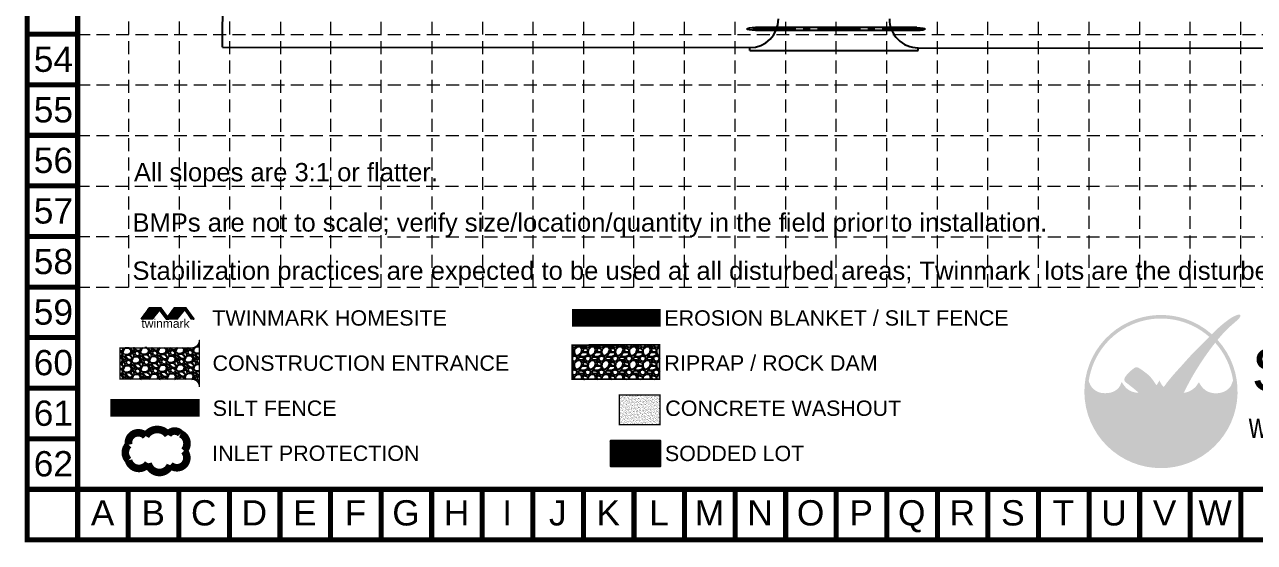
# Model space of a CAD drawing. Extents: x -1498 to -89, y 689 to 2942.
# Drawn here: x -1498 to -644, y 689 to 1049 of the extents above; entities that cross this region are included whole.
import ezdxf
from ezdxf.enums import TextEntityAlignment as Align

# ---------------------------------------------------------------- set-up
doc = ezdxf.new("R2010")
doc.units = 0
doc.header["$LTSCALE"] = 40
doc.header["$MEASUREMENT"] = 0
for name, pattern in [('ACAD_ISO02W100', [15, 12, -3]), ('CENTER2', [1.125, 0.75, -0.125, 0.125, -0.125]), ('DASHED', [0.75, 0.5, -0.25]), ('HIDDEN', [0.375, 0.25, -0.125]), ('PHANTOM2', [1.25, 0.625, -0.125, 0.125, -0.125, 0.125, -0.125])]:
    doc.linetypes.add(name, pattern=pattern)
doc.layers.get('0').update_dxf_attribs({"color": 2, "linetype": 'CONTINUOUS'})
for name, color, linetype in [('BASE', 7, 'CONTINUOUS'), ('CTRL-LOTS', 2, 'PHANTOM2'), ('CTRL-ROW-TEXT', 2, 'CONTINUOUS'), ('FEAT-PVMT-BC', 115, 'CONTINUOUS'), ('GRID', 254, 'DASHED'), ('LEGEND', 7, 'CONTINUOUS'), ('LOGO', 7, 'CONTINUOUS'), ('UTIL-STRM-AG', 1, 'CONTINUOUS'), ('UTIL-STRM-CULV', 1, 'CONTINUOUS')]:
    doc.layers.add(name, color=color, linetype=linetype)
doc.styles.add("L200'", font='ARIAL.TTF', dxfattribs={"height": 0.001969})
doc.styles.add('LOGO1', font='ROCKEB.TTF', dxfattribs={"height": 25})
doc.styles.get("Standard").update_dxf_attribs({"font": 'ARIAL.TTF'})
pattern_1 = [(45, (4.85433, -12.18939), (-0.08838835, 0.08838835), [])]

# ---------------------------------------------------------------- blocks, each defined once
blk = doc.blocks.new('washout')
at = {"layer": 'BASE'}
h = blk.add_hatch(dxfattribs=at)
h.set_pattern_fill('AR-SAND', color=30, scale=1.29438, style=0)
h.set_pattern_definition([(37.5, (1095.3101, -97.0785), (-0.0815373, 2.494042), [0, -1.9674576, 0, -2.200446, 0, -2.1033675]), (7.5, (1095.31, -97.0785), (2.290764, 3.652929), [0, -1.0613916, 0, -1.7733006, 0, -0.6795495]), (327.5, (1093.718, -97.0785), (4.030883, 0.007325), [0, -0.64719, 0, -2.329884, 0, -3.041793]), (317.5, (1093.718, -97.0785), (3.89107, 1.136046), [0, -0.323595, 0, -1.5273684, 0, -1.747413])])
h.paths.add_polyline_path([(44.3, 0), (44.3, 32.4), (0, 32.4), (0, 0)])
at = {"layer": 'BASE', "color": 30, "linetype": 'ACAD_ISO02W100', "const_width": 1.62}
blk.add_lwpolyline([(0, 0), (44.3, 0), (44.3, 32.4), (0, 32.4)], close=True, dxfattribs=at)
blk = doc.blocks.new('new logo')
at = {"layer": 'LOGO'}
h = blk.add_hatch(color=170, dxfattribs=at)
h.paths.add_polyline_path([(67.43, 44.06), (66.82, 44.7), (66.35, 45.25), (65.96, 45.76), (65.54, 46.4), (65.09, 47.19), (64.7, 47.94), (64.44, 48.47), (64.18, 49.02), (63.92, 49.58), (63.67, 50.15), (63.31, 50.99), (62.9, 52), (62.6, 52.78), (62.42, 53.27), (62.25, 53.75), (62.07, 54.23), (61.88, 54.72), (61.69, 55.22), (61.48, 55.74), (61.26, 56.27), (61.03, 56.81), (60.78, 57.37), (60.52, 57.93), (60.25, 58.5), (59.96, 59.07), (59.66, 59.64), (59.34, 60.2), (59.02, 60.77), (58.68, 61.32), (58.34, 61.87), (57.99, 62.4), (57.64, 62.91), (57.29, 63.4), (56.95, 63.87), (56.61, 64.32), (56.27, 64.74), (55.93, 65.14), (55.58, 65.53), (55.23, 65.91), (54.91, 66.23), (53.98, 66.22), (52.92, 66.33), (52.05, 66.5), (51.45, 66.64), (50.85, 66.81), (50.26, 67.01), (49.41, 67.35), (48.33, 67.91), (47.34, 68.56), (46.46, 69.26), (45.69, 70.02), (45.01, 70.79), (44.44, 71.52), (43.98, 72.16), (43.6, 72.69), (43.42, 72.95), (43.25, 73.18), (43.1, 73.38), (42.96, 73.53), (42.85, 73.65), (42.75, 73.73), (42.66, 73.76), (42.59, 73.76), (42.53, 73.71), (42.48, 73.63), (42.43, 73.52), (42.38, 73.38), (42.33, 73.22), (42.19, 72.76), (41.96, 72.1), (41.67, 71.46), (41.36, 70.91), (40.98, 70.34), (40.53, 69.77), (40.01, 69.21), (39.42, 68.67), (38.77, 68.17), (38.06, 67.7), (37.31, 67.27), (36.53, 66.9), (35.73, 66.59), (34.88, 66.34), (33.96, 66.14), (32.97, 65.99), (31.89, 65.9), (30.76, 65.86), (29.65, 65.89), (28.59, 65.97), (27.62, 66.13), (26.71, 66.36), (25.83, 66.67), (24.95, 67.08), (24.08, 67.58), (23.21, 68.18), (22.36, 68.88), (21.76, 69.47), (21.37, 69.89), (20.98, 70.36), (20.61, 70.88), (20.24, 71.46), (19.89, 72.13), (19.54, 72.89), (19.19, 73.77), (18.85, 74.77, -0.595729), (106.28, 106.77), (106.97, 107.48), (107.53, 108.05), (108.12, 108.64, 37.93689), (112.29, 104.53), (112.05, 104.24), (111.57, 103.66), (111.09, 103.06), (110.61, 102.47, -0.146449), (123.57, 75.01), (123.33, 74.47), (123.13, 73.97), (122.94, 73.5), (122.77, 73.07), (122.51, 72.4), (122.22, 71.72), (121.9, 71.1), (121.52, 70.53), (121.11, 70), (120.66, 69.51), (120.15, 69.03), (119.62, 68.57), (119.04, 68.14), (118.44, 67.73), (117.81, 67.36), (117.15, 67.03), (116.47, 66.74), (115.76, 66.49), (115.03, 66.28), (114.28, 66.11), (113.5, 65.97), (112.72, 65.88), (111.92, 65.82), (111.11, 65.8), (110.29, 65.82), (109.44, 65.89), (108.56, 66.01), (107.66, 66.19), (106.75, 66.43), (105.88, 66.73), (105.05, 67.1), (104.26, 67.53), (103.5, 68.04), (102.78, 68.61), (102.07, 69.26), (101.4, 69.96), (100.78, 70.68), (100.24, 71.38), (99.83, 72.02), (99.55, 72.52), (99.4, 72.79), (99.26, 73.03), (99.13, 73.24), (99.02, 73.4), (98.92, 73.52), (98.82, 73.58), (98.72, 73.6), (98.63, 73.58), (98.54, 73.51), (98.45, 73.42), (98.36, 73.3), (98.26, 73.16), (98.17, 73), (98.06, 72.83), (97.8, 72.39), (97.42, 71.81), (96.93, 71.14), (96.41, 70.55), (95.93, 70.06), (95.41, 69.58), (94.84, 69.11), (94.21, 68.65), (93.52, 68.19), (92.75, 67.74), (91.9, 67.28), (90.95, 66.85), (90.08, 66.57), (89.39, 66.39), (88.62, 66.22), (87.78, 66.08), (87.59, 65.61), (87.38, 65.07), (87.13, 64.45), (86.86, 63.76), (86.57, 63), (86.26, 62.19), (85.94, 61.33), (85.6, 60.44), (85.25, 59.53), (84.91, 58.59), (84.56, 57.66), (84.21, 56.72), (83.87, 55.8), (83.53, 54.89), (83.21, 54.02), (82.9, 53.18), (82.61, 52.38), (82.34, 51.64), (82.09, 50.96), (81.86, 50.33), (81.65, 49.76), (81.33, 48.95), (80.94, 48.06), (80.54, 47.29), (80.1, 46.58), (79.62, 45.94), (79.13, 45.36), (78.61, 44.81), (78.1, 44.32), (77.57, 43.87), (77.04, 43.47), (76.48, 43.12), (75.9, 42.81), (75.31, 42.55), (74.58, 42.28), (73.74, 42.05), (72.97, 41.94), (72.25, 41.93), (71.55, 42.04), (70.87, 42.22), (70.06, 42.5), (69.36, 42.77), (68.67, 43.11), (68.04, 43.53)])
h.paths.add_polyline_path([(71.76, 72.04), (70.7, 73.9), (70.07, 75.23), (69.69, 74.29), (68.67, 72.59), (67.85, 71.67), (67.95, 71.51), (68.11, 71.24), (68.27, 70.99), (68.41, 70.76), (68.55, 70.55), (68.68, 70.37), (68.8, 70.21), (68.92, 70.07), (69.04, 69.95), (69.15, 69.84), (69.26, 69.75), (69.37, 69.67), (69.48, 69.59), (69.59, 69.52), (69.7, 69.46), (69.82, 69.41), (69.94, 69.36), (70.05, 69.32), (70.17, 69.28), (70.29, 69.25), (70.41, 69.22), (70.53, 69.2), (70.64, 69.18), (70.76, 69.17), (70.88, 69.16), (71, 69.15), (71.11, 69.15), (71.22, 69.16), (71.33, 69.17), (71.44, 69.19), (71.54, 69.21), (71.64, 69.24), (71.74, 69.27), (71.84, 69.31), (71.94, 69.35), (72.04, 69.4), (72.14, 69.45), (72.24, 69.51), (72.35, 69.58), (72.45, 69.65), (72.56, 69.72), (72.67, 69.81), (72.78, 69.9), (72.89, 70), (73, 70.1), (73.11, 70.21), (73.22, 70.34), (73.3, 70.42), (72.52, 71.08)], flags=17)
blk.add_hatch(color=240, dxfattribs=at).paths.add_polyline_path([(117.73, 117.3), (118.86, 118.16), (119.82, 118.88), (120.63, 119.47), (121.31, 119.95), (121.89, 120.34), (122.37, 120.64), (122.78, 120.89), (123.13, 121.1), (123.45, 121.27), (123.73, 121.42), (123.99, 121.55), (124.22, 121.67), (124.44, 121.77), (124.65, 121.85), (124.84, 121.93), (125.03, 122.01), (125.21, 122.09), (125.4, 122.16), (125.58, 122.23), (125.76, 122.3), (125.93, 122.37), (126.1, 122.44), (126.26, 122.49), (126.41, 122.55), (126.56, 122.6), (126.69, 122.64), (126.82, 122.67), (126.95, 122.71), (127.06, 122.73), (127.18, 122.76), (127.29, 122.78), (127.39, 122.79), (127.5, 122.8), (127.6, 122.81), (127.7, 122.82), (127.79, 122.82), (127.89, 122.82), (127.98, 122.82), (128.06, 122.81), (128.14, 122.8), (128.22, 122.79), (128.29, 122.78), (128.35, 122.76), (128.42, 122.74), (128.47, 122.72), (128.52, 122.7), (128.57, 122.67), (128.62, 122.64), (128.65, 122.61), (128.69, 122.57), (128.72, 122.53), (128.75, 122.49), (128.77, 122.44), (128.79, 122.39), (128.81, 122.34), (128.82, 122.28), (128.83, 122.21), (128.84, 122.14), (128.84, 122.07), (128.84, 122), (128.83, 121.92), (128.82, 121.84), (128.81, 121.76), (128.79, 121.68), (128.77, 121.6), (128.74, 121.52), (128.7, 121.44), (128.66, 121.35), (128.61, 121.26), (128.56, 121.16), (128.5, 121.06), (128.43, 120.95), (128.35, 120.83), (128.27, 120.7), (128.18, 120.57), (128.08, 120.42), (127.96, 120.27), (127.85, 120.12), (127.71, 119.96), (127.57, 119.79), (127.42, 119.62), (127.25, 119.44), (127.06, 119.24), (126.84, 119.03), (126.58, 118.79), (126.28, 118.52), (125.94, 118.21), (125.54, 117.86), (125.08, 117.47), (124.58, 117.04), (124.04, 116.57), (123.48, 116.08), (122.89, 115.57), (122.3, 115.05), (121.71, 114.53), (121.13, 114.01), (120.58, 113.5), (120.04, 112.99), (119.52, 112.49), (119.01, 111.99), (118.51, 111.49), (118.02, 110.99), (117.53, 110.47), (117.03, 109.94), (116.53, 109.4), (116.03, 108.85), (115.52, 108.29), (115.02, 107.71), (114.51, 107.14), (114.01, 106.56), (113.51, 105.98), (113.02, 105.4), (112.54, 104.82), (112.05, 104.24), (111.57, 103.66), (111.09, 103.06), (110.59, 102.44), (110.09, 101.8), (109.56, 101.13), (109.02, 100.43), (108.45, 99.68), (107.87, 98.9), (107.27, 98.1), (106.66, 97.27), (106.04, 96.43), (105.43, 95.59), (104.82, 94.74), (104.23, 93.91), (103.65, 93.08), (103.08, 92.27), (102.52, 91.46), (101.97, 90.65), (101.42, 89.84), (100.87, 89.01), (100.32, 88.18), (99.77, 87.33), (99.2, 86.45), (98.63, 85.56), (98.06, 84.66), (97.5, 83.76), (96.94, 82.87), (96.4, 81.99), (95.88, 81.13), (95.38, 80.29), (94.91, 79.49), (94.46, 78.72), (94.03, 77.96), (93.61, 77.23), (93.21, 76.5), (92.81, 75.77), (92.41, 75.04), (92.01, 74.29), (91.6, 73.54), (91.18, 72.77), (90.78, 72.02), (90.38, 71.27), (90, 70.56), (89.64, 69.88), (89.31, 69.25), (89.01, 68.69), (88.75, 68.19), (88.53, 67.74), (88.33, 67.32), (88.15, 66.92), (87.97, 66.52), (87.78, 66.08), (87.59, 65.61), (87.38, 65.07), (87.13, 64.45), (86.86, 63.76), (86.57, 63), (86.26, 62.19), (85.94, 61.33), (85.6, 60.44), (85.25, 59.53), (84.91, 58.59), (84.56, 57.66), (84.21, 56.72), (83.87, 55.8), (83.53, 54.89), (83.21, 54.02), (82.9, 53.18), (82.61, 52.38), (82.34, 51.64), (82.09, 50.96), (81.86, 50.33), (81.65, 49.76), (81.44, 49.23), (81.24, 48.75), (81.04, 48.29), (80.84, 47.87), (80.64, 47.48), (80.43, 47.11), (80.2, 46.75), (79.97, 46.41), (79.73, 46.09), (79.49, 45.78), (79.24, 45.49), (78.99, 45.21), (78.74, 44.95), (78.48, 44.69), (78.23, 44.45), (77.97, 44.21), (77.71, 43.99), (77.44, 43.78), (77.17, 43.58), (76.9, 43.39), (76.62, 43.21), (76.33, 43.04), (76.04, 42.89), (75.75, 42.75), (75.45, 42.62), (75.16, 42.5), (74.87, 42.39), (74.58, 42.29), (74.3, 42.2), (74.02, 42.13), (73.75, 42.07), (73.49, 42.02), (73.23, 41.98), (72.98, 41.95), (72.73, 41.94), (72.49, 41.93), (72.24, 41.94), (72.01, 41.97), (71.77, 42), (71.53, 42.05), (71.3, 42.11), (71.06, 42.17), (70.83, 42.24), (70.59, 42.32), (70.35, 42.4), (70.12, 42.48), (69.88, 42.57), (69.64, 42.66), (69.4, 42.76), (69.16, 42.87), (68.93, 42.98), (68.69, 43.11), (68.47, 43.25), (68.25, 43.39), (68.04, 43.55), (67.83, 43.72), (67.62, 43.9), (67.42, 44.09), (67.22, 44.28), (67.03, 44.49), (66.83, 44.69), (66.64, 44.9), (66.45, 45.13), (66.26, 45.36), (66.06, 45.62), (65.86, 45.91), (65.65, 46.23), (65.43, 46.59), (65.2, 47), (64.96, 47.45), (64.7, 47.94), (64.44, 48.47), (64.18, 49.02), (63.92, 49.58), (63.67, 50.15), (63.43, 50.71), (63.2, 51.26), (62.99, 51.78), (62.79, 52.29), (62.6, 52.78), (62.42, 53.27), (62.25, 53.75), (62.07, 54.23), (61.88, 54.72), (61.69, 55.22), (61.48, 55.74), (61.26, 56.27), (61.03, 56.81), (60.78, 57.37), (60.52, 57.93), (60.25, 58.5), (59.96, 59.07), (59.66, 59.64), (59.34, 60.2), (59.02, 60.77), (58.68, 61.32), (58.34, 61.87), (57.99, 62.4), (57.64, 62.91), (57.29, 63.4), (56.95, 63.87), (56.61, 64.32), (56.27, 64.74), (55.93, 65.14), (55.58, 65.53), (55.23, 65.91), (54.86, 66.28), (54.49, 66.65), (54.09, 67.01), (53.68, 67.39), (53.25, 67.76), (52.81, 68.14), (52.35, 68.52), (51.89, 68.9), (51.42, 69.28), (50.95, 69.66), (50.48, 70.04), (50.01, 70.41), (49.54, 70.78), (49.09, 71.13), (48.65, 71.47), (48.24, 71.8), (47.84, 72.11), (47.47, 72.4), (47.14, 72.66), (46.83, 72.9), (46.56, 73.11), (46.32, 73.3), (46.11, 73.47), (45.92, 73.63), (45.75, 73.78), (45.6, 73.92), (45.46, 74.05), (45.34, 74.18), (45.23, 74.31), (45.13, 74.44), (45.04, 74.56), (44.96, 74.69), (44.9, 74.82), (44.84, 74.96), (44.8, 75.1), (44.76, 75.24), (44.73, 75.39), (44.72, 75.54), (44.71, 75.69), (44.7, 75.84), (44.71, 75.99), (44.72, 76.15), (44.75, 76.3), (44.78, 76.45), (44.81, 76.6), (44.86, 76.75), (44.92, 76.9), (44.99, 77.06), (45.07, 77.23), (45.17, 77.4), (45.29, 77.59), (45.42, 77.8), (45.57, 78.01), (45.73, 78.24), (45.91, 78.48), (46.11, 78.73), (46.32, 78.99), (46.55, 79.26), (46.8, 79.54), (47.06, 79.83), (47.33, 80.13), (47.62, 80.43), (47.91, 80.73), (48.21, 81.04), (48.52, 81.34), (48.84, 81.64), (49.16, 81.93), (49.48, 82.21), (49.79, 82.48), (50.1, 82.74), (50.41, 82.98), (50.7, 83.21), (50.98, 83.42), (51.24, 83.62), (51.49, 83.79), (51.7, 83.95), (51.9, 84.08), (52.08, 84.19), (52.25, 84.29), (52.4, 84.38), (52.55, 84.45), (52.68, 84.51), (52.82, 84.56), (52.95, 84.61), (53.08, 84.64), (53.21, 84.67), (53.34, 84.69), (53.47, 84.7), (53.6, 84.7), (53.72, 84.69), (53.85, 84.68), (53.97, 84.65), (54.1, 84.62), (54.22, 84.58), (54.35, 84.54), (54.48, 84.48), (54.61, 84.43), (54.74, 84.36), (54.88, 84.3), (55.02, 84.23), (55.17, 84.15), (55.34, 84.06), (55.51, 83.97), (55.7, 83.86), (55.91, 83.73), (56.14, 83.59), (56.4, 83.42), (56.68, 83.23), (56.99, 83.01), (57.32, 82.78), (57.67, 82.53), (58.03, 82.27), (58.4, 81.99), (58.79, 81.71), (59.18, 81.42), (59.57, 81.13), (59.97, 80.83), (60.37, 80.53), (60.76, 80.22), (61.15, 79.91), (61.54, 79.59), (61.91, 79.27), (62.28, 78.93), (62.64, 78.6), (62.98, 78.25), (63.32, 77.9), (63.65, 77.54), (63.97, 77.17), (64.29, 76.79), (64.6, 76.4), (64.91, 76.01), (65.22, 75.6), (65.52, 75.19), (65.82, 74.78), (66.11, 74.37), (66.39, 73.96), (66.66, 73.57), (66.91, 73.18), (67.15, 72.81), (67.37, 72.45), (67.58, 72.12), (67.77, 71.8), (67.95, 71.51), (68.11, 71.24), (68.27, 70.99), (68.41, 70.76), (68.55, 70.55), (68.68, 70.37), (68.8, 70.21), (68.92, 70.07), (69.04, 69.95), (69.15, 69.84), (69.26, 69.75), (69.37, 69.67), (69.48, 69.59), (69.59, 69.52), (69.7, 69.46), (69.82, 69.41), (69.94, 69.36), (70.05, 69.32), (70.17, 69.28), (70.29, 69.25), (70.41, 69.22), (70.53, 69.2), (70.64, 69.18), (70.76, 69.17), (70.88, 69.16), (71, 69.15), (71.11, 69.15), (71.22, 69.16), (71.33, 69.17), (71.44, 69.19), (71.54, 69.21), (71.64, 69.24), (71.74, 69.27), (71.84, 69.31), (71.94, 69.35), (72.04, 69.4), (72.14, 69.45), (72.24, 69.51), (72.35, 69.58), (72.45, 69.65), (72.56, 69.72), (72.67, 69.81), (72.78, 69.9), (72.89, 70), (73, 70.1), (73.11, 70.21), (73.22, 70.34), (73.34, 70.47), (73.46, 70.61), (73.58, 70.77), (73.72, 70.94), (73.85, 71.12), (74, 71.32), (74.15, 71.53), (74.32, 71.77), (74.5, 72.01), (74.68, 72.27), (74.88, 72.55), (75.09, 72.84), (75.32, 73.15), (75.56, 73.46), (75.82, 73.79), (76.09, 74.14), (76.37, 74.49), (76.67, 74.87), (76.99, 75.25), (77.32, 75.65), (77.66, 76.07), (78.02, 76.5), (78.39, 76.95), (78.77, 77.42), (79.18, 77.91), (79.6, 78.4), (80.03, 78.92), (80.49, 79.45), (80.96, 80), (81.46, 80.56), (81.97, 81.13), (82.5, 81.72), (83.04, 82.31), (83.59, 82.91), (84.14, 83.51), (84.68, 84.1), (85.22, 84.68), (85.74, 85.25), (86.24, 85.81), (86.73, 86.35), (87.2, 86.89), (87.67, 87.41), (88.13, 87.94), (88.59, 88.46), (89.06, 88.98), (89.53, 89.52), (90.01, 90.05), (90.5, 90.6), (91, 91.16), (91.52, 91.73), (92.06, 92.31), (92.61, 92.9), (93.18, 93.5), (93.77, 94.12), (94.38, 94.75), (95.01, 95.39), (95.64, 96.03), (96.28, 96.68), (96.92, 97.32), (97.56, 97.96), (98.19, 98.58), (98.8, 99.19), (99.39, 99.77), (99.96, 100.34), (100.52, 100.9), (101.07, 101.45), (101.61, 101.98), (102.14, 102.52), (102.66, 103.05), (103.19, 103.59), (103.72, 104.13), (104.25, 104.67), (104.78, 105.23), (105.32, 105.78), (105.86, 106.34), (106.41, 106.91), (106.97, 107.48), (107.53, 108.05), (108.11, 108.62), (108.69, 109.2), (109.27, 109.77), (109.86, 110.34), (110.45, 110.91), (111.04, 111.47), (111.62, 112.02), (112.2, 112.56), (112.77, 113.1), (113.35, 113.62), (113.95, 114.16), (114.58, 114.71), (115.26, 115.3), (116.01, 115.91), (116.82, 116.58)])
at = {"layer": 'LOGO', "style": 'LOGO1'}
for s, height, width, p in [('SWPPP', 31.324, 1.115, (136.96, 67.05)), ('www.swppp.com', 18.1118, 0.77, (135.01, 33.35))]:
    blk.add_text(s, height=height, dxfattribs=dict(at, width=width)).set_placement(p)
blk = doc.blocks.new('A$C198E63FF')
h = blk.add_hatch()
h.set_pattern_fill('ANSI31', color=13, style=0)
h.set_pattern_definition(pattern_1)
h.paths.add_polyline_path([(73.4, 43.4), (96, 73.8), (127.3, 73.8), (149.6, 42.9), (142.9, 43), (124.7, 68.8), (103.7, 42.9)])
h.paths.add_polyline_path([(3.7, 43.2), (26.9, 74), (58.2, 74), (80.4, 43.3), (73.1, 43.4), (54.8, 67.9), (34.6, 43.1)])
h = blk.add_hatch()
h.set_pattern_fill('ANSI31', color=13, style=0)
h.set_pattern_definition(pattern_1)
h.paths.add_polyline_path([(3.7, 43.2), (26.9, 74), (58.2, 74), (80.4, 43.3), (73.1, 43.4), (54.8, 67.9), (34.6, 43.1)])
h.paths.add_polyline_path([(76.9, 48.1), (73.4, 43.4), (80.3, 43.4)], flags=17)
h = blk.add_hatch()
h.set_pattern_fill('ANSI31', color=13, style=0)
h.set_pattern_definition(pattern_1)
h.paths.add_polyline_path([(76.9, 48.1), (73.4, 43.4), (80.3, 43.4)])
at = {"color": 13}
for points in [[(3.7, 43.2), (26.9, 74), (58.2, 74), (80.4, 43.3), (73.1, 43.4), (54.8, 67.9), (34.6, 43.1)], [(73.4, 43.4), (96, 73.8), (127.3, 73.8), (149.6, 42.9), (142.9, 43), (124.7, 68.8), (103.7, 42.9)], [(76.9, 48.1), (73.4, 43.4), (80.3, 43.4)]]:
    blk.add_lwpolyline(points, close=True, dxfattribs=at)
at = {"color": 13, "insert": (4.1, 42.2), "char_height": 24, "width": 726.039, "attachment_point": 1}
blk.add_mtext('twinmark', dxfattribs=at)
blk = doc.blocks.new('Twinmark logo')
at = {"color": 13}
blk.add_blockref('A$C198E63FF', (20.8, 28.3), dxfattribs=at)

msp = doc.modelspace()

# ---------------------------------------------------------------- hatches: boundary and pattern name
at = {"layer": 'LEGEND'}
h = msp.add_hatch(dxfattribs=at)
h.set_pattern_fill('GRAVEL', color=4, scale=8.67606, angle=-43.93426, style=0)
h.set_pattern_definition([(184.078545, (-13559.16616, -4435.6409), (-104.16115842, -8.073680944), [1.1672424, -115.557202]), (141.0354448, (-13560.33044, -4435.7239), (80.995044845, -65.988899521), [2.0030245, -198.299368]), (88.576145, (-13561.88787, -4434.4643), (-3.7376981, -128.92473145), [1.4123584, -139.8236547]), (223.339445, (-13565.8295, -4433.6786), (126.642565799, 118.939224508), [1.8240374, -180.5796704]), (248.899445, (-13567.15612, -4434.9305), (40.996969227, 105.074056287), [1.788613, -177.072937]), (313.339445, (-13567.80004, -4436.59917), (-118.939224508, 126.642565799), [1.8240374, -180.5796704]), (353.7599448, (-13566.54816, -4437.9258), (-141.420614346, 15.777156298), [2.412196, -238.8072313]), (28.3210448, (-13564.15026, -4438.18798), (176.169776942, 95.316610729), [2.2773615, -225.4588706]), (77.495345, (-13562.1455, -4437.10757), (28.272863887, 129.381180529), [1.830215, -181.1914627]), (131.302145, (-13561.7492, -4435.3208), (62.70773671, -72.464952634), [2.089473, -102.3841235]), (178.4631448, (-13563.12833, -4433.75108), (-141.192410052, 3.509467195), [2.7021414, -267.5122]), (94.879845, (-13559.7042, -4439.7006), (-7.61726766, 79.625805024), [0.922274, -91.305498]), (127.534945, (-13559.7827, -4438.7817), (69.183782458, -90.752449714), [1.75462, -173.7078234]), (181.065745, (-13560.8517, -4437.39), (-6.019734, -6.2479485), [1.226977, -11.0428193]), (159.264345, (-13560.5667, -4436.2192), (43.27920323, -17.60275761), [0.6607513, -65.4141493]), (247.867145, (-13561.1846, -4435.9852), (11.81125202, 24.7635729), [0.9344377, -45.787575]), (347.029545, (-13561.5367, -4436.8508), (30.78330645, -5.56327585), [1.5176944, -49.071993]), (117.630845, (-13560.0577, -4437.1915), (6.4761733, -18.2874034), [1.0974435, -26.338669]), (332.455245, (-13564.80843, -4432.4938), (80.53863161, -41.453540343), [1.537398, -152.2027693]), (26.411945, (-13563.4453, -4433.20474), (-91.208822624, -44.648525426), [1.2897917, -127.6891094]), (249.264345, (-13558.8538, -4435.9419), (17.60275761, 43.27920323), [1.321494, -64.7534067]), (299.676245, (-13559.32164, -4437.17776), (-44.420326671, 78.941128489), [1.537398, -152.2027693]), (295.509745, (-13568.5407, -4436.3675), (-19.20030409, 42.59453976), [1.482565, -72.645723]), (250.840845, (-13567.9022, -4437.70554), (34.977389997, 98.826046898), [1.242221, -122.980048]), (22.867145, (-13564.811, -4442.25), (42.59456033, 19.20025881), [1.321494, -64.7534067]), (333.419745, (-13563.59337, -4441.7365), (-105.30221302, 53.264777878), [1.4543766, -143.982888]), (25.509745, (-13567.8725, -4439.3003), (-42.59453976, -19.20030409), [0.7412825, -73.3870057]), (57.375645, (-13565.1859, -4441.8888), (17.83100125, 31.01150873), [0.442392, -43.7970006]), (122.029545, (-13564.9474, -4441.5162), (12.7241226, -24.30713404), [1.788613, -33.983692]), (142.074745, (-13565.896, -4439.9999), (68.499191859, -53.949377406), [1.657561, -164.098324]), (259.755845, (-13562.0784, -4437.4131), (5.7915067, 18.51563047), [1.2512787, -30.030697]), (309.2229448, (-13562.30098, -4438.64446), (94.175574843, -114.831385242), [2.18458, -216.273023]), (17.011145, (-13560.9196, -4440.3368), (-67.129913475, -19.65669955), [0.8932524, -88.4322474]), (46.065745, (-13560.065, -4440.0755), (-0.2282144, 12.2676787), [0.5205636, -8.155496]), (76.322145, (-13565.84035, -4439.69205), (-17.146385396, -67.81453882), [1.205313, -119.3263597]), (4.078545, (-13565.55534, -4438.5209), (104.16115842, 8.073680944), [2.3344847, -114.3899594]), (316.065745, (-13563.227, -4438.355), (12.2676787, 0.2282144), [2.2557755, -6.420284]), (281.370545, (-13561.6023, -4439.92), (-20.341252881, 103.9329662), [1.3718065, -135.8087387]), (210.120345, (-13561.3318, -4441.2649), (-30.32687508, -18.9720555), [1.2632516, -61.899417]), (163.7117448, (-13562.42452, -4441.8988), (-178.908325687, 51.895371409), [2.05679, -203.622556]), (131.4918448, (-13564.39876, -4441.32194), (-75.203607693, 84.504434956), [2.175947, -215.4185266])])
edge = h.paths.add_edge_path()
edge.add_line((-1376.97, 796.71), (-1376.97, 829.25))
edge.add_arc((-1382.39, 829.25), 5.42, -89.96094, 0, ccw=False)
edge.add_line((-1382.39, 823.83), (-1432.09, 823.83))
edge.add_line((-1432.09, 823.83), (-1432.09, 802.12))
edge.add_line((-1432.09, 802.12), (-1382.39, 802.14))
edge.add_arc((-1382.39, 796.71), 5.42, 0, 90.03906, ccw=False)
at = {"layer": 'LEGEND', "linetype": 'ACAD_ISO02W100'}
h = msp.add_hatch(dxfattribs=at)
h.set_pattern_fill('GRAVEL', color=240, scale=9.535676, style=0)
h.set_pattern_definition([(228.0128, (-1796.19496, 320.5951), (-76.28538877, -85.8210941), [1.28289, -127.0065]), (184.9697, (-1797.05317, 319.6415), (114.42811847, 9.53559281), [2.20148, -217.94669]), (132.5104, (-1799.2464, 319.4508), (95.35666853, -104.89251545), [1.55229, -153.677255]), (267.2737, (-1802.9653, 317.0669), (9.53563773, 190.71351688), [2.00476, -198.47134]), (292.8337, (-1803.06064, 315.0644), (-47.67847297, 114.42807422), [1.96583, -194.61716]), (357.2737, (-1802.2978, 313.2526), (-190.71351688, 9.53563773), [2.00476, -198.47134]), (37.6942, (-1800.2953, 313.15726), (-123.96385419, -95.35666554), [2.651194, -262.46803]), (72.2553, (-1798.19745, 314.77833), (66.74983255, 209.78482954), [2.503, -247.79713]), (121.4296, (-1797.4346, 317.16224), (-76.28548415, 123.96373681), [2.01155, -199.14375]), (175.2364, (-1798.4835, 318.8787), (104.89244176, -9.53559496), [2.2965, -112.52825]), (222.3974, (-1800.77208, 319.06938), (-114.42817854, -104.89235723), [2.96987, -294.017065]), (138.8141, (-1793.525, 316.9715), (-66.749758, 57.2140286), [1.01365, -100.35196]), (171.4692, (-1794.2878, 317.63903), (123.9637678, -19.07142683), [1.92847, -190.91864]), (225, (-1796.195, 317.925), (-1e-15, -9.53568), [1.34854, -12.13693]), (203.1986, (-1796.8625, 319.0694), (47.678376, 19.071364), [0.72622, -71.89532]), (291.8014, (-1797.53, 318.7833), (-9.535675, 28.6070297), [1.02702, -50.32417]), (30.9638, (-1797.1485, 317.8297), (28.6070083, 19.071375), [1.66807, -53.934]), (161.5651, (-1795.7182, 318.688), (19.071356, -9.53566), [1.20618, -28.94828]), (16.3895, (-1803.06064, 318.7833), (95.356778, 28.6069576), [1.68972, -167.28288]), (70.3462, (-1801.4396, 319.2601), (-38.1426575, -104.8924531), [1.41758, -140.34043]), (293.1986, (-1795.7182, 320.5951), (-19.071364, 47.678376), [1.45243, -71.169115]), (343.6105, (-1795.14603, 319.2601), (-95.356778, 28.6069576), [1.68972, -167.28288]), (339.444, (-1803.0606, 312.8712), (-47.6783961, 19.0713132), [1.62946, -79.843395]), (294.7751, (-1801.53494, 312.29905), (-47.67830404, 104.89246537), [1.3653, -135.1648]), (66.8014, (-1795.6228, 311.0594), (19.071364, 47.678376), [1.45243, -71.169115]), (17.354, (-1795.0507, 312.3944), (-123.9638034, -38.1426504), [1.598475, -158.24858]), (69.444, (-1800.2953, 311.0594), (-19.0713132, -47.6783961), [0.81473, -80.65812]), (101.3099, (-1796.195, 311.0594), (-9.535653, 38.14271), [0.48622, -48.13637]), (165.9638, (-1796.2903, 311.5362), (28.6070323, -9.535657), [1.96583, -37.350765]), (186.009, (-1798.19745, 312.013), (95.35675466, 9.5356692), [1.82179, -180.35704]), (303.6901, (-1797.1485, 316.9715), (-9.5356884, 19.071347), [1.37525, -33.00611]), (353.1572, (-1796.38567, 315.82725), (162.1064809, -19.07142767), [2.401026, -237.70116]), (60.9454, (-1794.00175, 315.5412), (-38.1427031, -66.7497336), [0.981755, -97.19403]), (90, (-1793.525, 316.399), (-9.53568, 9.53568), [0.57214, -8.96354]), (120.2564, (-1798.38816, 312.29905), (38.14265406, -66.74975334), [1.32473, -131.14911]), (48.0128, (-1799.05566, 313.4433), (76.28538877, 85.8210941), [2.56578, -125.72361]), (0, (-1797.339, 315.35), (9.53568, 9.53568), [2.47928, -7.0564]), (325.3048, (-1794.85996, 315.35047), (-95.3567023, 66.74981202), [1.50772, -149.264545]), (254.0546, (-1793.6203, 314.4923), (-9.5356746, -38.142704), [1.38841, -68.03235]), (207.646, (-1794.00175, 313.15726), (-181.17779838, -95.35683058), [2.260575, -223.79729]), (175.4261, (-1796.00424, 312.10834), (-123.96378947, 9.53562613), [2.39154, -236.762])])
h.paths.add_polyline_path([(-1117.7, 802.17), (-1057.02, 802.06), (-1057.02, 825.9), (-1117.7, 825.81)])
at = {"layer": 'LEGEND'}
h = msp.add_hatch(dxfattribs=at)
h.set_pattern_fill('ANSI31', color=2, scale=4.121896, style=0)
h.set_pattern_definition([(45, (-1132.99716, 698.11294), (-0.3643276, 0.3643276), [])])
h.paths.add_polyline_path([(-1091.21, 759.2), (-1091.21, 758.16), (-1091.21, 741.64), (-1056.35, 741.64), (-1056.35, 759.2)])

# ---------------------------------------------------------------- linework, layer by layer
at = {"layer": 'BASE', "const_width": 3.52}
for points in [[(-90.55, 690.36), (-90.55, 2940.19), (-1496.7, 2940.19), (-1496.7, 690.36)], [(-125.7, 725.52), (-125.7, 2905.04), (-1461.54, 2905.04), (-1461.54, 725.52)]]:
    msp.add_lwpolyline(points, close=True, dxfattribs=at)
for points in [[(-1461.54, 1041.9), (-1496.7, 1041.9)], [(-1461.54, 1006.75), (-1496.7, 1006.75)], [(-1461.54, 971.59), (-1496.7, 971.59)], [(-1461.54, 936.44), (-1496.7, 936.44)], [(-1461.54, 901.28), (-1496.7, 901.28)], [(-1461.54, 866.13), (-1496.7, 866.13)], [(-1461.54, 830.98), (-1496.7, 830.98)], [(-1461.54, 795.82), (-1496.7, 795.82)], [(-1461.54, 760.67), (-1496.7, 760.67)], [(-1461.54, 725.52), (-1496.7, 725.52)], [(-1461.54, 725.52), (-1461.54, 690.36)], [(-1426.39, 725.52), (-1426.39, 690.36)], [(-1391.23, 725.52), (-1391.23, 690.36)], [(-1356.08, 725.52), (-1356.08, 690.36)], [(-1320.93, 725.52), (-1320.93, 690.36)], [(-1285.77, 725.52), (-1285.77, 690.36)], [(-1250.62, 725.52), (-1250.62, 690.36)], [(-1215.47, 725.52), (-1215.47, 690.36)], [(-1180.31, 725.52), (-1180.31, 690.36)], [(-1145.16, 725.52), (-1145.16, 690.36)], [(-1110.01, 725.52), (-1145.16, 725.52)], [(-1110.01, 725.52), (-1110.01, 690.36)], [(-1074.85, 725.52), (-1074.85, 690.36)], [(-1039.7, 725.52), (-1039.7, 690.36)], [(-1004.54, 725.52), (-1004.54, 690.36)], [(-969.39, 725.52), (-969.39, 690.36)], [(-934.24, 725.52), (-934.24, 690.36)], [(-899.08, 725.52), (-899.08, 690.36)], [(-863.93, 725.52), (-863.93, 690.36)], [(-828.78, 725.52), (-828.78, 690.36)], [(-793.62, 725.52), (-793.62, 690.36)], [(-758.47, 725.52), (-758.47, 690.36)], [(-723.32, 725.52), (-723.32, 690.36)], [(-688.16, 725.52), (-688.16, 690.36)], [(-653.01, 725.52), (-653.01, 690.36)]]:
    msp.add_lwpolyline(points, dxfattribs=at)
at = {"layer": 'CTRL-LOTS', "color": 7, "linetype": 'Continuous'}
msp.add_line((-1360.83, 1032.81), (-1354.86, 2860.38), dxfattribs=at)
at = {"layer": 'FEAT-PVMT-BC', "color": 7, "linetype": 'Continuous'}
for p, q in [((-1360.79, 1032.8), (-994.33, 1032.55)), ((-994.33, 1030.55), (-994.33, 1032.55)), ((-994.33, 1030.55), (-877.33, 1030.47)), ((-877.33, 1032.47), (-224.76, 1032.02)), ((-877.33, 1030.47), (-877.33, 1032.47))]:
    msp.add_line(p, q, dxfattribs=at)
for centre, start, end in [((-994.32, 1052.55), 269.96085, 359.81586), ((-877.32, 1052.47), 179.81586, 269.96085)]:
    msp.add_arc(centre, 20, start, end, dxfattribs=at)
at = {"layer": 'GRID', "color": 252, "linetype": 'HIDDEN', "lineweight": 0, "ltscale": 0.9}
for p, q in [((-1426.07, 866.14), (-1426.26, 2903.72)), ((-1390.76, 866.13), (-1391.2, 2903.7)), ((-1355.72, 866.13), (-1356.04, 2903.61)), ((-1320.38, 866.12), (-1320.93, 2903.56)), ((-1285.54, 866.11), (-1285.69, 2903.83)), ((-1250.61, 866.11), (-1250.49, 2903.76)), ((-1215.19, 866.1), (-1215.38, 2903.63)), ((-1179.91, 866.1), (-1180.27, 2903.66)), ((-1145.03, 866.09), (-1145.03, 2903.64)), ((-1109.78, 866.09), (-1109.82, 2903.63)), ((-1074.85, 866.08), (-1074.78, 2903.63)), ((-1039.68, 866.08), (-1039.47, 2903.58)), ((-1004.54, 866.07), (-1004.54, 2905.04)), ((-969.39, 866.06), (-969.39, 2905.04)), ((-934.24, 866.06), (-934.24, 2905.04)), ((-899.08, 866.05), (-899.08, 2905.04)), ((-863.93, 866.05), (-863.93, 2905.04)), ((-828.78, 866.04), (-828.78, 2905.04)), ((-793.62, 866.04), (-793.62, 2905.04)), ((-758.47, 866.03), (-758.47, 2905.04)), ((-723.32, 866.03), (-723.32, 2905.04)), ((-688.16, 866.02), (-688.16, 2905.04)), ((-653.01, 866.01), (-653.01, 2905.04)), ((-1461.88, 1041.78), (-126.04, 1041.78)), ((-1461.88, 1006.63), (-126.04, 1006.63)), ((-1462.06, 971.5), (-127.16, 971.43)), ((-1462.31, 936.25), (-127.15, 936.49)), ((-1462.19, 901.17), (-127.02, 901.08)), ((-1462.19, 866.14), (-127.07, 865.93))]:
    msp.add_line(p, q, dxfattribs=at)
at = {"layer": 'LEGEND', "color": 84, "const_width": 12.39}
msp.add_lwpolyline([(-1118.01, 844.67), (-1056.41, 844.67)], dxfattribs=at)
at = {"layer": 'LEGEND', "color": 4, "const_width": 0.868}
msp.add_lwpolyline([(-1376.97, 796.71), (-1376.97, 829.25, -0.414014), (-1382.39, 823.83), (-1432.09, 823.83), (-1432.09, 802.12), (-1382.39, 802.14, -0.414413)], format="xyb", close=True, dxfattribs=at)
at = {"layer": 'LEGEND', "color": 240, "linetype": 'ACAD_ISO02W100', "const_width": 1.19}
msp.add_lwpolyline([(-1117.7, 802.17), (-1057.02, 802.06), (-1057.02, 825.9), (-1117.7, 825.81)], close=True, dxfattribs=at)
at = {"layer": 'LEGEND', "color": 200, "const_width": 12.39}
msp.add_lwpolyline([(-1438.9, 782.21), (-1376.72, 782.21)], dxfattribs=at)
at = {"layer": 'LEGEND', "color": 170, "ltscale": 100, "const_width": 5.27}
msp.add_lwpolyline([(-1414.22, 762.51, 0.520567), (-1414.22, 762.51, 0.765195), (-1426.15, 756.5, 0.417879), (-1426.22, 745.7, 0.6649), (-1412.59, 743.61, 0.744833), (-1397.21, 742.32, 0.975642), (-1387.63, 752.22, 0.520567), (-1390.02, 764.14, 0.520567), (-1398.76, 763.35, 0.540264), (-1414.22, 762.51)], format="xyb", close=True, dxfattribs=at)
at = {"layer": 'LEGEND', "color": 2}
msp.add_lwpolyline([(-1091.21, 758.16), (-1091.21, 741.64), (-1056.35, 741.64), (-1056.35, 759.2), (-1091.21, 759.2)], close=True, dxfattribs=at)
at = {"layer": 'UTIL-STRM-AG', "color": 5}
for centre, major_axis in [((-990.34, 1045.54), (-6, 0)), ((-878.34, 1045.47), (6, 0))]:
    msp.add_ellipse(centre, major_axis=major_axis, ratio=0.166667, dxfattribs=at)
at = {"layer": 'UTIL-STRM-CULV', "color": 5, "linetype": 'CENTER2'}
msp.add_line((-872.34, 1045.46), (-996.34, 1045.55), dxfattribs=at)
at = {"layer": 'UTIL-STRM-CULV', "color": 5}
for p, q in [((-878.34, 1046.47), (-990.34, 1046.54)), ((-878.34, 1044.47), (-990.34, 1044.54))]:
    msp.add_line(p, q, dxfattribs=at)

# ---------------------------------------------------------------- block references
at = {"layer": 'CTRL-ROW-TEXT', "color": 5, "linetype": 'Continuous', "xscale": 0.25, "yscale": 0.25, "zscale": 0.25}
msp.add_blockref('Twinmark logo', (-1423.49, 826.18), dxfattribs=at)
at = {"layer": 'GRID', "xscale": 0.9582221838923033, "yscale": 0.9582221838925307, "zscale": 0.9582221838924619}
msp.add_blockref('new logo', (-776.79, 729.23), dxfattribs=at)
at = {"layer": 'LEGEND', "xscale": 0.6376295069776461, "yscale": 0.6376295069776461, "zscale": 0.6376295069776177}
msp.add_blockref('washout', (-1085.01, 770.47), dxfattribs=at)

# ---------------------------------------------------------------- texts
at = {"layer": 'BASE'}
for s, height, p in [('54', 17.577, (-1478.44, 1024.52)), ('55', 17.577, (-1478.44, 989.36)), ('56', 17.577, (-1478.44, 954.21)), ('57', 17.577, (-1478.44, 919.06)), ('58', 17.577, (-1478.44, 883.9)), ('59', 17.577, (-1478.44, 848.75)), ('60', 17.577, (-1478.44, 813.6)), ('61', 17.577, (-1478.44, 778.44)), ('62', 17.577, (-1478.44, 743.29)), ('C', 17.58, (-1373.92, 709.16)), ('G', 17.58, (-1233.31, 709.16)), ('O', 17.58, (-952.08, 709.16)), ('Q', 17.58, (-881.77, 709.16)), ('S', 17.58, (-811.46, 709.16)), ('A', 17.58, (-1444.23, 709.16)), ('B', 17.58, (-1409.08, 709.16)), ('D', 17.58, (-1338.77, 709.16)), ('E', 17.58, (-1303.61, 709.16)), ('F', 17.58, (-1268.46, 709.16)), ('H', 17.58, (-1198.15, 709.16)), ('I', 17.58, (-1163, 709.16)), ('J', 17.58, (-1127.85, 709.16)), ('K', 17.58, (-1092.69, 709.16)), ('L', 17.58, (-1057.54, 709.16)), ('M', 17.58, (-1022.39, 709.16)), ('N', 17.58, (-987.23, 709.16)), ('P', 17.58, (-916.93, 709.16)), ('R', 17.58, (-846.62, 709.16)), ('T', 17.58, (-776.31, 709.16)), ('U', 17.58, (-741.16, 709.16)), ('V', 17.58, (-706, 709.16)), ('W', 17.58, (-670.85, 709.16))]:
    msp.add_text(s, height=height, dxfattribs=at).set_placement(p, align=Align.MIDDLE_CENTER)
at = {"layer": 'BASE', "color": 7, "style": "L200'"}
for s, height, p in [('All slopes are 3:1 or flatter.', 12.7179, (-1422.4, 939.65)), ('BMPs are not to scale; verify size/location/quantity in the field prior to installation.', 12.7179, (-1423.47, 904.67)), ('Stabilization practices are expected to be used at all disturbed areas; Twinmark  lots are the disturbed area.', 12.71787, (-1423.49, 871.17))]:
    msp.add_text(s, height=height, dxfattribs=at).set_placement(p)
at = {"layer": 'LEGEND', "style": "L200'"}
for s, height, p in [('TWINMARK HOMESITE', 10.6706, (-1368.01, 839.3)), ('EROSION BLANKET / SILT FENCE', 10.6706, (-1053.75, 839.29)), ('CONSTRUCTION ENTRANCE', 10.6706, (-1367.79, 807.91)), ('RIPRAP / ROCK DAM', 10.6706, (-1053.71, 808)), ('SILT FENCE', 10.671, (-1367.72, 776.58)), ('CONCRETE WASHOUT', 10.6706, (-1053.09, 776.57)), ('INLET PROTECTION', 10.6706, (-1368.06, 745.25)), ('SODDED LOT', 10.671, (-1053.37, 745.14))]:
    msp.add_text(s, height=height, dxfattribs=at).set_placement(p)

doc.saveas('drawing.dxf')
